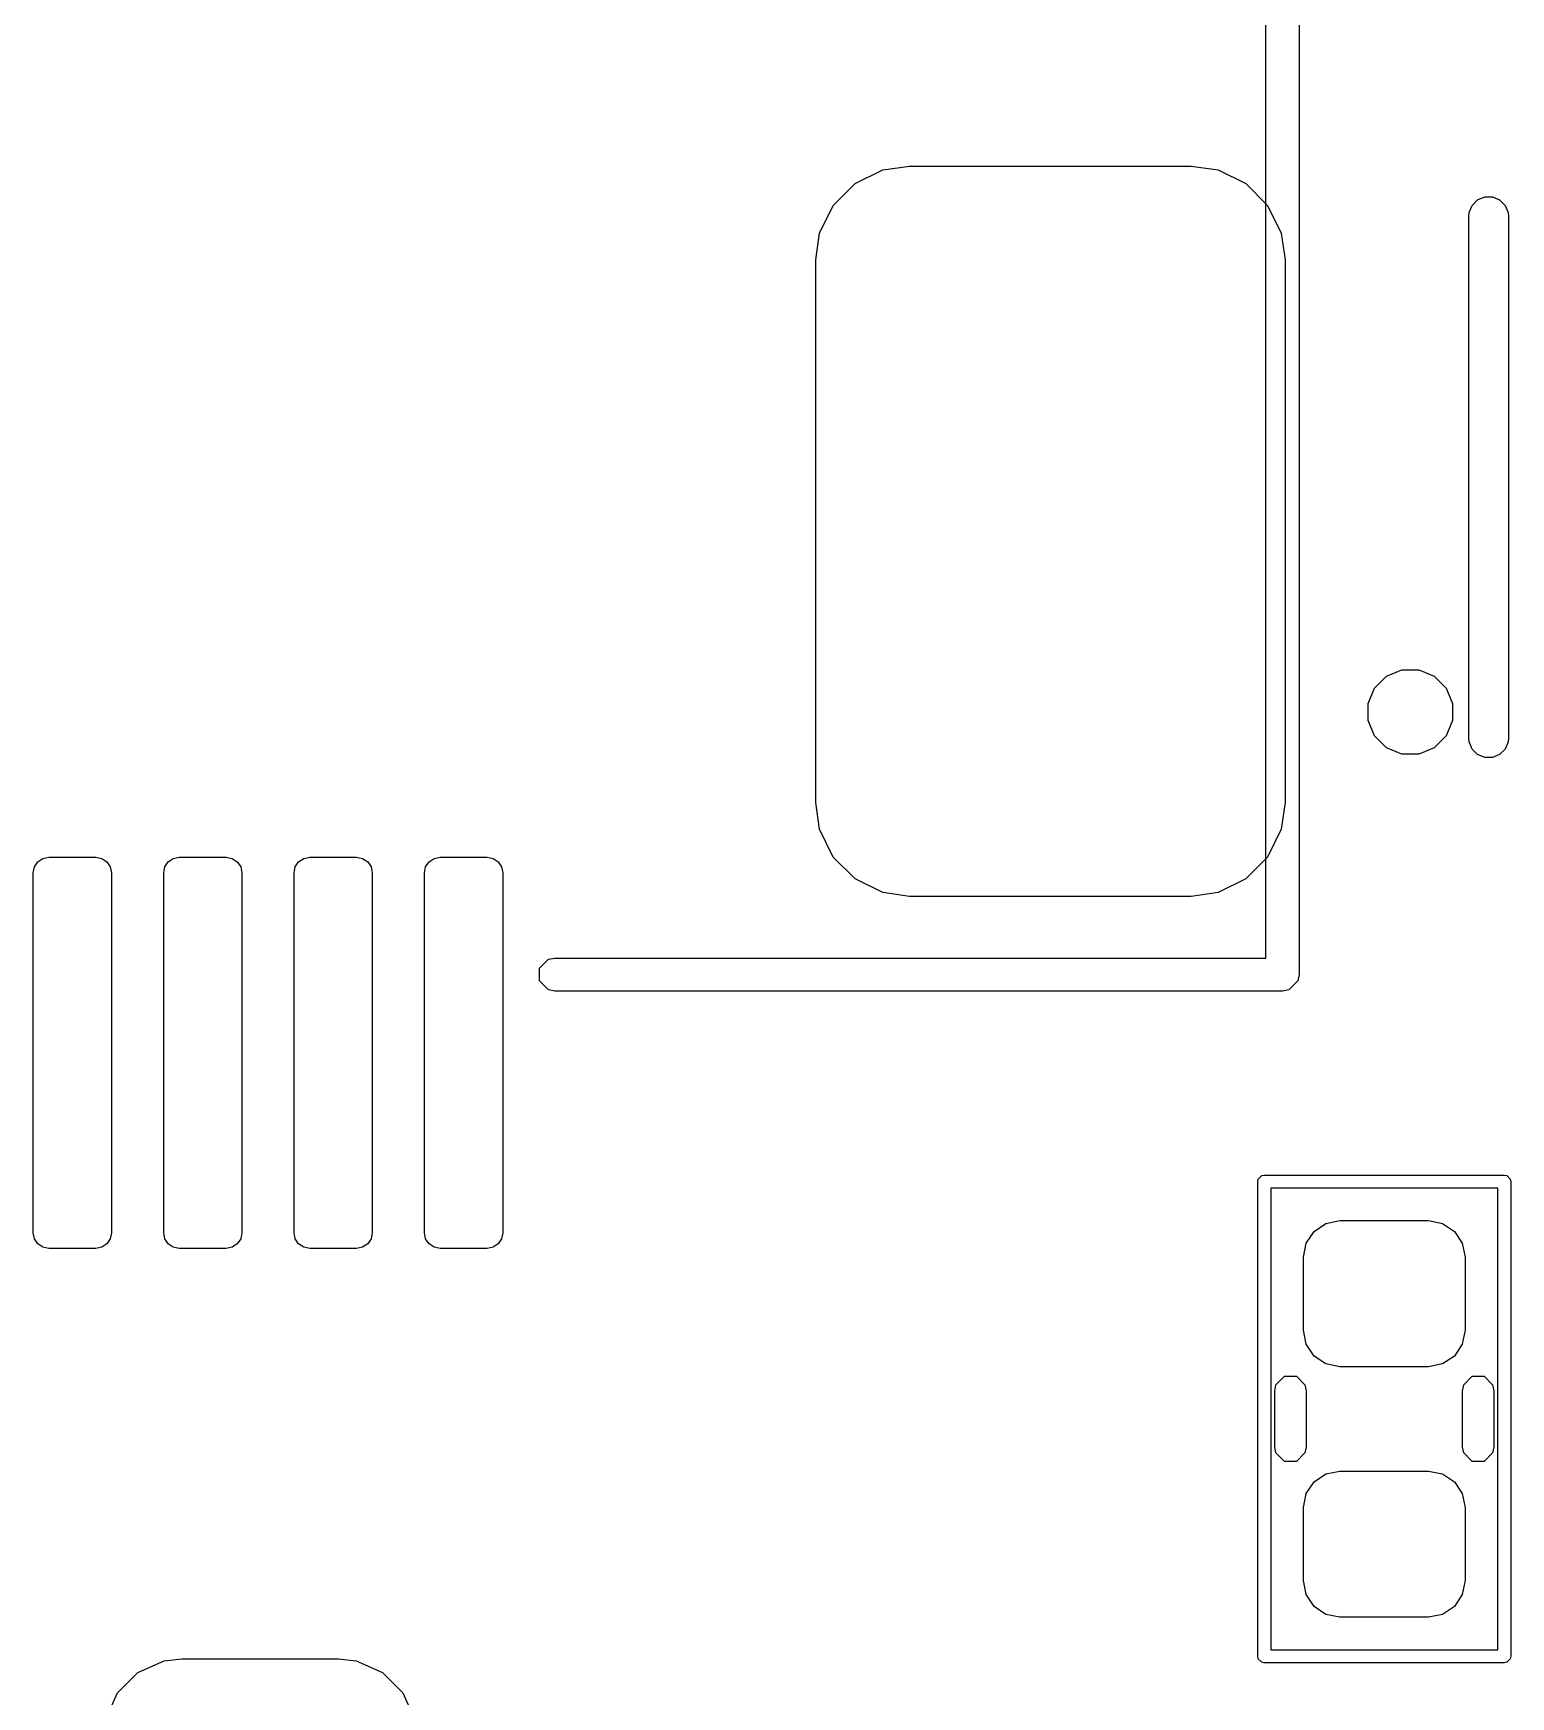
# Model space of a CAD drawing. Extents: x 76 to 193, y -170 to -23.
# Drawn here: x 153.09 to 158.76, y -89.65 to -83.27 of the extents above; entities that cross this region are included whole.
import ezdxf

# ---------------------------------------------------------------- set-up
doc = ezdxf.new("R2010")
doc.units = 0
doc.layers.add('BLACK', color=7, linetype='CONTINUOUS')

msp = doc.modelspace()

# ---------------------------------------------------------------- linework, layer by layer
at = {"layer": 'BLACK', "linetype": 'Continuous'}
for p, q in [((157.948, -82.08232), (157.948, -86.88232)), ((157.821, -86.81882), (157.821, -82.14582)), ((156.245312, -83.849334), (156.351779, -83.797286)), ((156.245312, -83.849334), (156.351779, -83.797286)), ((156.351779, -83.797286), (156.4545, -83.78232)), ((156.351779, -83.797286), (156.4545, -83.78232)), ((156.4545, -83.78232), (157.5345, -83.78232)), ((156.4545, -83.78232), (157.5345, -83.78232)), ((157.5345, -83.78232), (157.637221, -83.797286)), ((157.5345, -83.78232), (157.637221, -83.797286)), ((157.637221, -83.797286), (157.743688, -83.849334)), ((157.637221, -83.797286), (157.743688, -83.849334)), ((156.161514, -83.933132), (156.245312, -83.849334)), ((156.161514, -83.933132), (156.245312, -83.849334)), ((157.743688, -83.849334), (157.827486, -83.933132)), ((157.743688, -83.849334), (157.827486, -83.933132)), ((158.611312, -83.933349), (158.632279, -83.912382)), ((158.632279, -83.912382), (158.659674, -83.901035)), ((158.659674, -83.901035), (158.689326, -83.901035)), ((158.689326, -83.901035), (158.716721, -83.912382)), ((158.716721, -83.912382), (158.737688, -83.933349)), ((156.109466, -84.039599), (156.161514, -83.933132)), ((156.109466, -84.039599), (156.161514, -83.933132)), ((157.827486, -83.933132), (157.879534, -84.039599)), ((157.827486, -83.933132), (157.879534, -84.039599)), ((158.598505, -83.97557), (158.599965, -83.960744)), ((158.598505, -85.97558), (158.598505, -83.97557)), ((158.599965, -83.960744), (158.611312, -83.933349)), ((158.737688, -83.933349), (158.749035, -83.960744)), ((158.749035, -83.960744), (158.750495, -83.97557)), ((158.750495, -83.97557), (158.750495, -85.97558)), ((156.0945, -84.14232), (156.109466, -84.039599)), ((156.0945, -84.14232), (156.109466, -84.039599)), ((157.879534, -84.039599), (157.8945, -84.14232)), ((157.879534, -84.039599), (157.8945, -84.14232)), ((156.0945, -86.22232), (156.0945, -84.14232)), ((156.0945, -86.22232), (156.0945, -84.14232)), ((157.8945, -84.14232), (157.8945, -86.22232)), ((157.8945, -84.14232), (157.8945, -86.22232)), ((158.237224, -85.783855), (158.282775, -85.738304)), ((158.282775, -85.738304), (158.342291, -85.713652)), ((158.342291, -85.713652), (158.406709, -85.713652)), ((158.406709, -85.713652), (158.466225, -85.738304)), ((158.466225, -85.738304), (158.511776, -85.783855)), ((158.212572, -85.843371), (158.237224, -85.783855)), ((158.511776, -85.783855), (158.536428, -85.843371)), ((158.212572, -85.907789), (158.212572, -85.843371)), ((158.536428, -85.843371), (158.536428, -85.907789)), ((158.237224, -85.967305), (158.212572, -85.907789)), ((158.282775, -86.012856), (158.237224, -85.967305)), ((158.511776, -85.967305), (158.466225, -86.012856)), ((158.536428, -85.907789), (158.511776, -85.967305)), ((158.342291, -86.037508), (158.282775, -86.012856)), ((158.466225, -86.012856), (158.406709, -86.037508)), ((158.599965, -85.990406), (158.598505, -85.97558)), ((158.611312, -86.017801), (158.599965, -85.990406)), ((158.632279, -86.038768), (158.611312, -86.017801)), ((158.737688, -86.017801), (158.716721, -86.038768)), ((158.749035, -85.990406), (158.737688, -86.017801)), ((158.750495, -85.97558), (158.749035, -85.990406)), ((158.406709, -86.037508), (158.342291, -86.037508)), ((158.659674, -86.050115), (158.632279, -86.038768)), ((158.689326, -86.050115), (158.659674, -86.050115)), ((158.716721, -86.038768), (158.689326, -86.050115)), ((156.109466, -86.325041), (156.0945, -86.22232)), ((156.109466, -86.325041), (156.0945, -86.22232)), ((157.8945, -86.22232), (157.879534, -86.325041)), ((157.8945, -86.22232), (157.879534, -86.325041)), ((156.161514, -86.431508), (156.109466, -86.325041)), ((156.161514, -86.431508), (156.109466, -86.325041)), ((157.879534, -86.325041), (157.827486, -86.431508)), ((157.879534, -86.325041), (157.827486, -86.431508)), ((153.0945, -86.49232), (153.099067, -86.469359)), ((153.0945, -86.49232), (153.099067, -86.469359)), ((153.099067, -86.469359), (153.112074, -86.449894)), ((153.099067, -86.469359), (153.112074, -86.449894)), ((153.112074, -86.449894), (153.131539, -86.436887)), ((153.112074, -86.449894), (153.131539, -86.436887)), ((153.131539, -86.436887), (153.1545, -86.43232)), ((153.131539, -86.436887), (153.1545, -86.43232)), ((153.1545, -86.43232), (153.3345, -86.43232)), ((153.1545, -86.43232), (153.3345, -86.43232)), ((153.3345, -86.43232), (153.357461, -86.436887)), ((153.3345, -86.43232), (153.357461, -86.436887)), ((153.357461, -86.436887), (153.376926, -86.449894)), ((153.357461, -86.436887), (153.376926, -86.449894)), ((153.376926, -86.449894), (153.389933, -86.469359)), ((153.376926, -86.449894), (153.389933, -86.469359)), ((153.389933, -86.469359), (153.3945, -86.49232)), ((153.389933, -86.469359), (153.3945, -86.49232)), ((153.5945, -86.49232), (153.599067, -86.469359)), ((153.5945, -86.49232), (153.599067, -86.469359)), ((153.599067, -86.469359), (153.612074, -86.449894)), ((153.599067, -86.469359), (153.612074, -86.449894)), ((153.612074, -86.449894), (153.631539, -86.436887)), ((153.612074, -86.449894), (153.631539, -86.436887)), ((153.631539, -86.436887), (153.6545, -86.43232)), ((153.631539, -86.436887), (153.6545, -86.43232)), ((153.6545, -86.43232), (153.8345, -86.43232)), ((153.6545, -86.43232), (153.8345, -86.43232)), ((153.8345, -86.43232), (153.857461, -86.436887)), ((153.8345, -86.43232), (153.857461, -86.436887)), ((153.857461, -86.436887), (153.876926, -86.449894)), ((153.857461, -86.436887), (153.876926, -86.449894)), ((153.876926, -86.449894), (153.889933, -86.469359)), ((153.876926, -86.449894), (153.889933, -86.469359)), ((153.889933, -86.469359), (153.8945, -86.49232)), ((153.889933, -86.469359), (153.8945, -86.49232)), ((154.0945, -86.49232), (154.099067, -86.469359)), ((154.0945, -86.49232), (154.099067, -86.469359)), ((154.099067, -86.469359), (154.112074, -86.449894)), ((154.099067, -86.469359), (154.112074, -86.449894)), ((154.112074, -86.449894), (154.131539, -86.436887)), ((154.112074, -86.449894), (154.131539, -86.436887)), ((154.131539, -86.436887), (154.1545, -86.43232)), ((154.131539, -86.436887), (154.1545, -86.43232)), ((154.1545, -86.43232), (154.3345, -86.43232)), ((154.1545, -86.43232), (154.3345, -86.43232)), ((154.3345, -86.43232), (154.357461, -86.436887)), ((154.3345, -86.43232), (154.357461, -86.436887)), ((154.357461, -86.436887), (154.376926, -86.449894)), ((154.357461, -86.436887), (154.376926, -86.449894)), ((154.376926, -86.449894), (154.389933, -86.469359)), ((154.376926, -86.449894), (154.389933, -86.469359)), ((154.389933, -86.469359), (154.3945, -86.49232)), ((154.389933, -86.469359), (154.3945, -86.49232)), ((154.5945, -86.49232), (154.599067, -86.469359)), ((154.5945, -86.49232), (154.599067, -86.469359)), ((154.599067, -86.469359), (154.612074, -86.449894)), ((154.599067, -86.469359), (154.612074, -86.449894)), ((154.612074, -86.449894), (154.631539, -86.436887)), ((154.612074, -86.449894), (154.631539, -86.436887)), ((154.631539, -86.436887), (154.6545, -86.43232)), ((154.631539, -86.436887), (154.6545, -86.43232)), ((154.6545, -86.43232), (154.8345, -86.43232)), ((154.6545, -86.43232), (154.8345, -86.43232)), ((154.8345, -86.43232), (154.857461, -86.436887)), ((154.8345, -86.43232), (154.857461, -86.436887)), ((154.857461, -86.436887), (154.876926, -86.449894)), ((154.857461, -86.436887), (154.876926, -86.449894)), ((154.876926, -86.449894), (154.889933, -86.469359)), ((154.876926, -86.449894), (154.889933, -86.469359)), ((154.889933, -86.469359), (154.8945, -86.49232)), ((154.889933, -86.469359), (154.8945, -86.49232)), ((156.245312, -86.515306), (156.161514, -86.431508)), ((156.245312, -86.515306), (156.161514, -86.431508)), ((157.827486, -86.431508), (157.743688, -86.515306)), ((157.827486, -86.431508), (157.743688, -86.515306)), ((153.0945, -87.87232), (153.0945, -86.49232)), ((153.0945, -87.87232), (153.0945, -86.49232)), ((153.3945, -86.49232), (153.3945, -87.87232)), ((153.3945, -86.49232), (153.3945, -87.87232)), ((153.5945, -87.87232), (153.5945, -86.49232)), ((153.5945, -87.87232), (153.5945, -86.49232)), ((153.8945, -86.49232), (153.8945, -87.87232)), ((153.8945, -86.49232), (153.8945, -87.87232)), ((154.0945, -87.87232), (154.0945, -86.49232)), ((154.0945, -87.87232), (154.0945, -86.49232)), ((154.3945, -86.49232), (154.3945, -87.87232)), ((154.3945, -86.49232), (154.3945, -87.87232)), ((154.5945, -87.87232), (154.5945, -86.49232)), ((154.5945, -87.87232), (154.5945, -86.49232)), ((154.8945, -86.49232), (154.8945, -87.87232)), ((154.8945, -86.49232), (154.8945, -87.87232)), ((156.351779, -86.567354), (156.245312, -86.515306)), ((156.351779, -86.567354), (156.245312, -86.515306)), ((157.743688, -86.515306), (157.637221, -86.567354)), ((157.743688, -86.515306), (157.637221, -86.567354)), ((156.4545, -86.58232), (156.351779, -86.567354)), ((156.4545, -86.58232), (156.351779, -86.567354)), ((157.5345, -86.58232), (156.4545, -86.58232)), ((157.5345, -86.58232), (156.4545, -86.58232)), ((157.637221, -86.567354), (157.5345, -86.58232)), ((157.637221, -86.567354), (157.5345, -86.58232)), ((155.035834, -86.85802), (155.0702, -86.823654)), ((155.035834, -86.90662), (155.035834, -86.85802)), ((155.0702, -86.823654), (155.0945, -86.81882)), ((155.0945, -86.81882), (157.821, -86.81882)), ((155.0702, -86.940986), (155.035834, -86.90662)), ((157.943166, -86.90662), (157.9088, -86.940986)), ((157.948, -86.88232), (157.943166, -86.90662)), ((155.0945, -86.94582), (155.0702, -86.940986)), ((157.8845, -86.94582), (155.0945, -86.94582)), ((157.9088, -86.940986), (157.8845, -86.94582)), ((157.7895, -87.67557), (157.791403, -87.666003)), ((157.7895, -89.49557), (157.7895, -87.67557)), ((157.791403, -87.666003), (157.804933, -87.652473)), ((157.804933, -87.652473), (157.8145, -87.65057)), ((157.8145, -87.65057), (158.7345, -87.65057)), ((158.7345, -87.65057), (158.744067, -87.652473)), ((158.744067, -87.652473), (158.757597, -87.666003)), ((158.757597, -87.666003), (158.7595, -87.67557)), ((158.7595, -87.67557), (158.7595, -89.49557)), ((157.8395, -87.70057), (157.8395, -89.47057)), ((158.7095, -87.70057), (157.8395, -87.70057)), ((158.7095, -89.47057), (158.7095, -87.70057)), ((153.099067, -87.895281), (153.0945, -87.87232)), ((153.099067, -87.895281), (153.0945, -87.87232)), ((153.3945, -87.87232), (153.389933, -87.895281)), ((153.3945, -87.87232), (153.389933, -87.895281)), ((153.599067, -87.895281), (153.5945, -87.87232)), ((153.599067, -87.895281), (153.5945, -87.87232)), ((153.8945, -87.87232), (153.889933, -87.895281)), ((153.8945, -87.87232), (153.889933, -87.895281)), ((154.099067, -87.895281), (154.0945, -87.87232)), ((154.099067, -87.895281), (154.0945, -87.87232)), ((154.3945, -87.87232), (154.389933, -87.895281)), ((154.3945, -87.87232), (154.389933, -87.895281)), ((154.599067, -87.895281), (154.5945, -87.87232)), ((154.599067, -87.895281), (154.5945, -87.87232)), ((154.8945, -87.87232), (154.889933, -87.895281)), ((154.8945, -87.87232), (154.889933, -87.895281)), ((157.975157, -87.911994), (158.005505, -87.866575)), ((157.975157, -87.911994), (158.005505, -87.866575)), ((158.005505, -87.866575), (158.050924, -87.836227)), ((158.005505, -87.866575), (158.050924, -87.836227)), ((158.050924, -87.836227), (158.1045, -87.82557)), ((158.050924, -87.836227), (158.1045, -87.82557)), ((158.1045, -87.82557), (158.4445, -87.82557)), ((158.1045, -87.82557), (158.4445, -87.82557)), ((158.4445, -87.82557), (158.498076, -87.836227)), ((158.4445, -87.82557), (158.498076, -87.836227)), ((158.498076, -87.836227), (158.543495, -87.866575)), ((158.498076, -87.836227), (158.543495, -87.866575)), ((158.543495, -87.866575), (158.573843, -87.911994)), ((158.543495, -87.866575), (158.573843, -87.911994)), ((153.112074, -87.914746), (153.099067, -87.895281)), ((153.112074, -87.914746), (153.099067, -87.895281)), ((153.131539, -87.927753), (153.112074, -87.914746)), ((153.131539, -87.927753), (153.112074, -87.914746)), ((153.1545, -87.93232), (153.131539, -87.927753)), ((153.1545, -87.93232), (153.131539, -87.927753)), ((153.3345, -87.93232), (153.1545, -87.93232)), ((153.3345, -87.93232), (153.1545, -87.93232)), ((153.357461, -87.927753), (153.3345, -87.93232)), ((153.357461, -87.927753), (153.3345, -87.93232)), ((153.376926, -87.914746), (153.357461, -87.927753)), ((153.376926, -87.914746), (153.357461, -87.927753)), ((153.389933, -87.895281), (153.376926, -87.914746)), ((153.389933, -87.895281), (153.376926, -87.914746)), ((153.612074, -87.914746), (153.599067, -87.895281)), ((153.612074, -87.914746), (153.599067, -87.895281)), ((153.631539, -87.927753), (153.612074, -87.914746)), ((153.631539, -87.927753), (153.612074, -87.914746)), ((153.6545, -87.93232), (153.631539, -87.927753)), ((153.6545, -87.93232), (153.631539, -87.927753)), ((153.8345, -87.93232), (153.6545, -87.93232)), ((153.8345, -87.93232), (153.6545, -87.93232)), ((153.857461, -87.927753), (153.8345, -87.93232)), ((153.857461, -87.927753), (153.8345, -87.93232)), ((153.876926, -87.914746), (153.857461, -87.927753)), ((153.876926, -87.914746), (153.857461, -87.927753)), ((153.889933, -87.895281), (153.876926, -87.914746)), ((153.889933, -87.895281), (153.876926, -87.914746)), ((154.112074, -87.914746), (154.099067, -87.895281)), ((154.112074, -87.914746), (154.099067, -87.895281)), ((154.131539, -87.927753), (154.112074, -87.914746)), ((154.131539, -87.927753), (154.112074, -87.914746)), ((154.1545, -87.93232), (154.131539, -87.927753)), ((154.1545, -87.93232), (154.131539, -87.927753)), ((154.3345, -87.93232), (154.1545, -87.93232)), ((154.3345, -87.93232), (154.1545, -87.93232)), ((154.357461, -87.927753), (154.3345, -87.93232)), ((154.357461, -87.927753), (154.3345, -87.93232)), ((154.376926, -87.914746), (154.357461, -87.927753)), ((154.376926, -87.914746), (154.357461, -87.927753)), ((154.389933, -87.895281), (154.376926, -87.914746)), ((154.389933, -87.895281), (154.376926, -87.914746)), ((154.612074, -87.914746), (154.599067, -87.895281)), ((154.612074, -87.914746), (154.599067, -87.895281)), ((154.631539, -87.927753), (154.612074, -87.914746)), ((154.631539, -87.927753), (154.612074, -87.914746)), ((154.6545, -87.93232), (154.631539, -87.927753)), ((154.6545, -87.93232), (154.631539, -87.927753)), ((154.8345, -87.93232), (154.6545, -87.93232)), ((154.8345, -87.93232), (154.6545, -87.93232)), ((154.857461, -87.927753), (154.8345, -87.93232)), ((154.857461, -87.927753), (154.8345, -87.93232)), ((154.876926, -87.914746), (154.857461, -87.927753)), ((154.876926, -87.914746), (154.857461, -87.927753)), ((154.889933, -87.895281), (154.876926, -87.914746)), ((154.889933, -87.895281), (154.876926, -87.914746)), ((157.9645, -87.96557), (157.975157, -87.911994)), ((157.9645, -87.96557), (157.975157, -87.911994)), ((158.573843, -87.911994), (158.5845, -87.96557)), ((158.573843, -87.911994), (158.5845, -87.96557)), ((157.9645, -88.24557), (157.9645, -87.96557)), ((157.9645, -88.24557), (157.9645, -87.96557)), ((158.5845, -87.96557), (158.5845, -88.24557)), ((158.5845, -87.96557), (158.5845, -88.24557)), ((157.975157, -88.299146), (157.9645, -88.24557)), ((157.975157, -88.299146), (157.9645, -88.24557)), ((158.5845, -88.24557), (158.573843, -88.299146)), ((158.5845, -88.24557), (158.573843, -88.299146)), ((158.005505, -88.344565), (157.975157, -88.299146)), ((158.005505, -88.344565), (157.975157, -88.299146)), ((158.573843, -88.299146), (158.543495, -88.344565)), ((158.573843, -88.299146), (158.543495, -88.344565)), ((158.050924, -88.374913), (158.005505, -88.344565)), ((158.050924, -88.374913), (158.005505, -88.344565)), ((158.1045, -88.38557), (158.050924, -88.374913)), ((158.1045, -88.38557), (158.050924, -88.374913)), ((158.4445, -88.38557), (158.1045, -88.38557)), ((158.4445, -88.38557), (158.1045, -88.38557)), ((158.498076, -88.374913), (158.4445, -88.38557)), ((158.498076, -88.374913), (158.4445, -88.38557)), ((158.543495, -88.344565), (158.498076, -88.374913)), ((158.543495, -88.344565), (158.498076, -88.374913)), ((157.8545, -88.477734), (157.859067, -88.454773)), ((157.859067, -88.454773), (157.891539, -88.422301)), ((157.891539, -88.422301), (157.937461, -88.422301)), ((157.937461, -88.422301), (157.969933, -88.454773)), ((157.969933, -88.454773), (157.9745, -88.477734)), ((158.5745, -88.477734), (158.579067, -88.454773)), ((158.579067, -88.454773), (158.611539, -88.422301)), ((158.611539, -88.422301), (158.657461, -88.422301)), ((158.657461, -88.422301), (158.689933, -88.454773)), ((158.689933, -88.454773), (158.6945, -88.477734)), ((157.8545, -88.693406), (157.8545, -88.477734)), ((157.9745, -88.477734), (157.9745, -88.693406)), ((158.5745, -88.693406), (158.5745, -88.477734)), ((158.6945, -88.477734), (158.6945, -88.693406)), ((157.859067, -88.716367), (157.8545, -88.693406)), ((157.9745, -88.693406), (157.969933, -88.716367)), ((158.579067, -88.716367), (158.5745, -88.693406)), ((158.6945, -88.693406), (158.689933, -88.716367)), ((157.891539, -88.748839), (157.859067, -88.716367)), ((157.937461, -88.748839), (157.891539, -88.748839)), ((157.969933, -88.716367), (157.937461, -88.748839)), ((158.611539, -88.748839), (158.579067, -88.716367)), ((158.657461, -88.748839), (158.611539, -88.748839)), ((158.689933, -88.716367), (158.657461, -88.748839)), ((157.975157, -88.871994), (158.005505, -88.826575)), ((157.975157, -88.871994), (158.005505, -88.826575)), ((158.005505, -88.826575), (158.050924, -88.796227)), ((158.005505, -88.826575), (158.050924, -88.796227)), ((158.050924, -88.796227), (158.1045, -88.78557)), ((158.050924, -88.796227), (158.1045, -88.78557)), ((158.1045, -88.78557), (158.4445, -88.78557)), ((158.1045, -88.78557), (158.4445, -88.78557)), ((158.4445, -88.78557), (158.498076, -88.796227)), ((158.4445, -88.78557), (158.498076, -88.796227)), ((158.498076, -88.796227), (158.543495, -88.826575)), ((158.498076, -88.796227), (158.543495, -88.826575)), ((158.543495, -88.826575), (158.573843, -88.871994)), ((158.543495, -88.826575), (158.573843, -88.871994)), ((157.9645, -88.92557), (157.975157, -88.871994)), ((157.9645, -88.92557), (157.975157, -88.871994)), ((158.573843, -88.871994), (158.5845, -88.92557)), ((158.573843, -88.871994), (158.5845, -88.92557)), ((157.9645, -89.20557), (157.9645, -88.92557)), ((157.9645, -89.20557), (157.9645, -88.92557)), ((158.5845, -88.92557), (158.5845, -89.20557)), ((158.5845, -88.92557), (158.5845, -89.20557)), ((157.975157, -89.259146), (157.9645, -89.20557)), ((157.975157, -89.259146), (157.9645, -89.20557)), ((158.5845, -89.20557), (158.573843, -89.259146)), ((158.5845, -89.20557), (158.573843, -89.259146)), ((158.005505, -89.304565), (157.975157, -89.259146)), ((158.005505, -89.304565), (157.975157, -89.259146)), ((158.573843, -89.259146), (158.543495, -89.304565)), ((158.573843, -89.259146), (158.543495, -89.304565)), ((158.050924, -89.334913), (158.005505, -89.304565)), ((158.050924, -89.334913), (158.005505, -89.304565)), ((158.1045, -89.34557), (158.050924, -89.334913)), ((158.1045, -89.34557), (158.050924, -89.334913)), ((158.4445, -89.34557), (158.1045, -89.34557)), ((158.4445, -89.34557), (158.1045, -89.34557)), ((158.498076, -89.334913), (158.4445, -89.34557)), ((158.498076, -89.334913), (158.4445, -89.34557)), ((158.543495, -89.304565), (158.498076, -89.334913)), ((158.543495, -89.304565), (158.498076, -89.334913)), ((157.8395, -89.47057), (158.7095, -89.47057)), ((153.494959, -89.558071), (153.595815, -89.513539)), ((153.494959, -89.558071), (153.595815, -89.513539)), ((153.595815, -89.513539), (153.6645, -89.50557)), ((153.595815, -89.513539), (153.6645, -89.50557)), ((153.6645, -89.50557), (154.2645, -89.50557)), ((153.6645, -89.50557), (154.2645, -89.50557)), ((154.2645, -89.50557), (154.333185, -89.513539)), ((154.2645, -89.50557), (154.333185, -89.513539)), ((154.333185, -89.513539), (154.434041, -89.558071)), ((154.333185, -89.513539), (154.434041, -89.558071)), ((157.791403, -89.505137), (157.7895, -89.49557)), ((157.804933, -89.518667), (157.791403, -89.505137)), ((157.8145, -89.52057), (157.804933, -89.518667)), ((158.7345, -89.52057), (157.8145, -89.52057)), ((158.744067, -89.518667), (158.7345, -89.52057)), ((158.757597, -89.505137), (158.744067, -89.518667)), ((158.7595, -89.49557), (158.757597, -89.505137)), ((153.417001, -89.636029), (153.494959, -89.558071)), ((153.417001, -89.636029), (153.494959, -89.558071)), ((154.434041, -89.558071), (154.511999, -89.636029)), ((154.434041, -89.558071), (154.511999, -89.636029)), ((153.372469, -89.736885), (153.417001, -89.636029)), ((153.372469, -89.736885), (153.417001, -89.636029)), ((154.511999, -89.636029), (154.556531, -89.736885)), ((154.511999, -89.636029), (154.556531, -89.736885))]:
    msp.add_line(p, q, dxfattribs=at)

doc.saveas('drawing.dxf')
